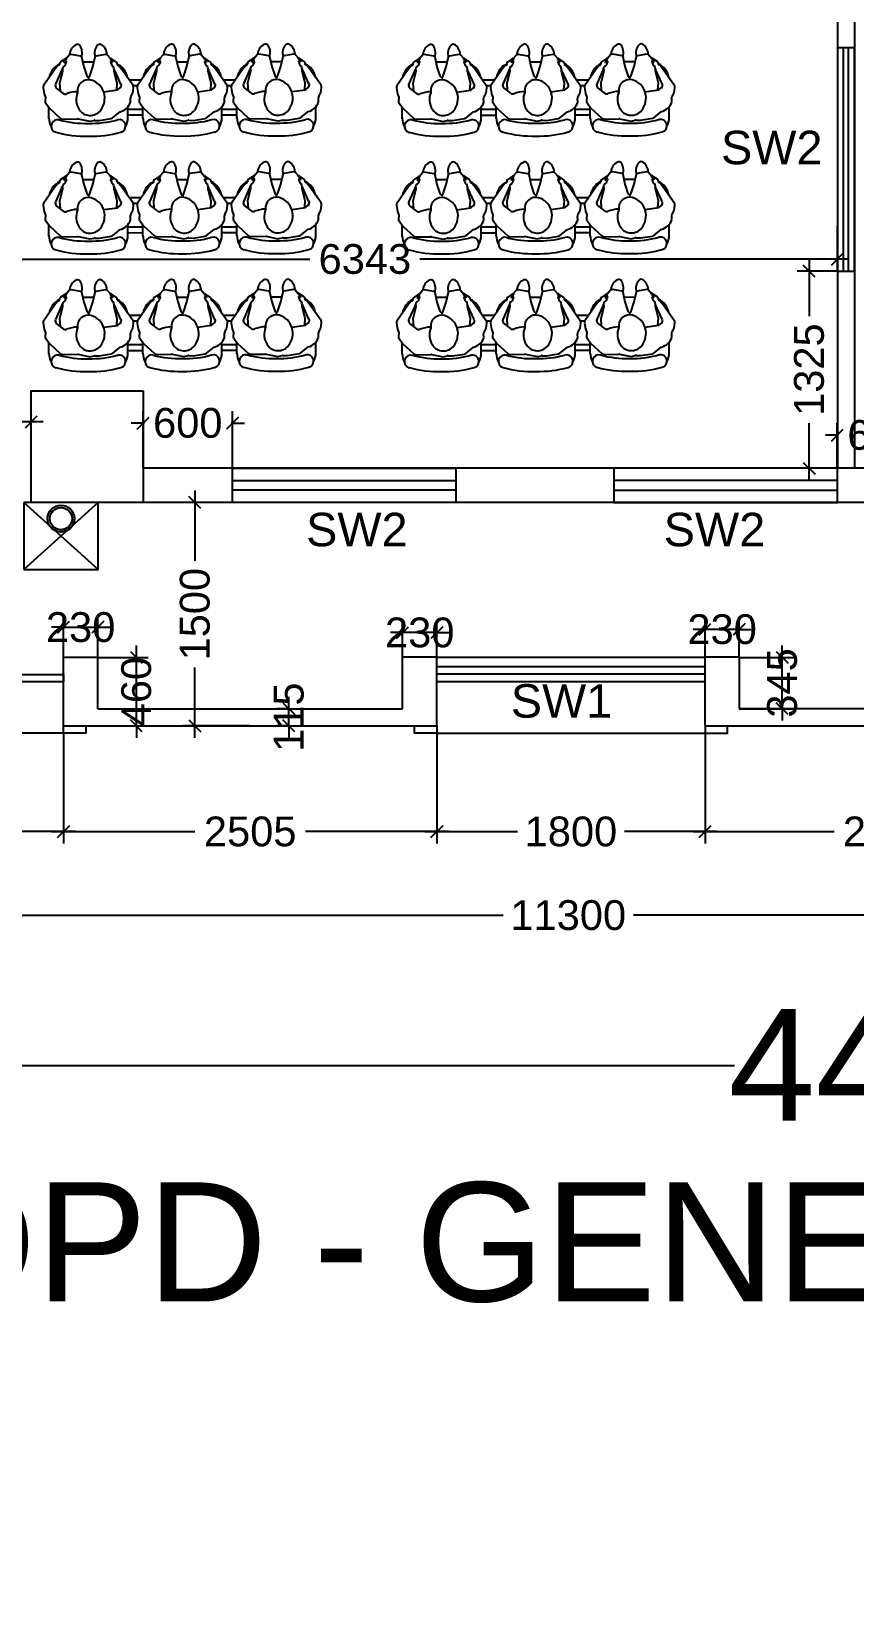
# Model space of a CAD drawing. Extents: x 6345096 to 6738923, y -6490958 to -6305885.
# Drawn here: x 6547917 to 6553444, y -6462218 to -6451708 of the extents above; entities that cross this region are included whole.
import ezdxf
from ezdxf.enums import TextEntityAlignment as Align

# ---------------------------------------------------------------- set-up
doc = ezdxf.new("R2010")
doc.units = 0
doc.header["$LTSCALE"] = 600
doc.header["$MEASUREMENT"] = 0
doc.header["$PDMODE"] = 35
doc.linetypes.add('HIDDEN', pattern=[0.375, 0.25, -0.125])
doc.layers.get('0').update_dxf_attribs({"linetype": 'CONTINUOUS'})
doc.layers.get('Defpoints').update_dxf_attribs({"linetype": 'CONTINUOUS'})
for name, color, linetype in [('chajja', 7, 'CONTINUOUS'), ('DIM', 8, 'CONTINUOUS'), ('DIM-TEXT', 8, 'CONTINUOUS'), ('Duct', 8, 'CONTINUOUS'), ('Ele Proje.', 7, 'CONTINUOUS'), ('furniture', 33, 'CONTINUOUS'), ('HS', 251, 'CONTINUOUS'), ('joinery', 7, 'CONTINUOUS'), ('JW', 8, 'CONTINUOUS'), ('L1', 2, 'CONTINUOUS'), ('LA-column', 3, 'CONTINUOUS'), ('PIPE', 140, 'CONTINUOUS'), ('REVISIONS', 6, 'CONTINUOUS'), ('Walls', 7, 'CONTINUOUS'), ('WIN', 151, 'CONTINUOUS'), ('Working Dim', 5, 'CONTINUOUS')]:
    doc.layers.add(name, color=color, linetype=linetype)
doc.styles.add('ari', font='arial.ttf')
doc.styles.add('RT', font='romant.shx')
doc.styles.get("Standard").update_dxf_attribs({"font": 'romans.shx'})
doc.dimstyles.new('int. dim', dxfattribs={"dimtxt": 200, "dimasz": 80, "dimexe": 80, "dimexo": 0, "dimgap": 70, "dimtad": 0, "dimdec": 0, "dimzin": 12, "dimdsep": 46, "dimtxsty": 'ari', "dimblk": 'OBLIQUE', "dimcen": 2, "dimdle": 80, "dimclrd": 256, "dimclre": 256, "dimclrt": 6, "dimadec": 0, "dimazin": 0, "dimtfac": 1, "dimtdec": 0, "dimtix": 1, "dimtmove": 2, "dimatfit": 3, "dimfxl": 1, "dimtolj": 1, "dimtzin": 0, "dimlwd": -1, "dimlwe": -1, "dimarcsym": 0})
doc.dimstyles.new('STANDARD$0', dxfattribs={"dimscale": 0, "dimtxt": 150, "dimasz": 125, "dimexe": 0.75, "dimexo": 1, "dimgap": 25, "dimtad": 1, "dimdec": 0, "dimdsep": 46, "dimtxsty": 'Standard', "dimblk1": 'DOT', "dimblk2": 'DOT', "dimsah": 1, "dimcen": 2.5, "dimclrd": 1, "dimclre": 1, "dimclrt": 3, "dimadec": 0, "dimazin": 0, "dimtfac": 1, "dimtdec": 0, "dimtmove": 0, "dimatfit": 3, "dimldrblk": 'DOT', "dimfxl": 1, "dimtolj": 1, "dimtzin": 0, "dimarcsym": 0})
doc.dimstyles.new('TEXT', dxfattribs={"dimscale": 0, "dimtxt": 600, "dimasz": 300, "dimexe": 300, "dimexo": 30, "dimgap": 50, "dimtad": 0, "dimdec": 0, "dimzin": 0, "dimdsep": 46, "dimtxsty": 'RT', "dimblk": 'OBLIQUE', "dimcen": 0.09, "dimdle": 300, "dimclrd": 256, "dimclre": 256, "dimclrt": 170, "dimadec": 0, "dimazin": 0, "dimtfac": 1, "dimtdec": 0, "dimtofl": 0, "dimtmove": 2, "dimatfit": 3, "dimfxl": 1, "dimfrac": 2, "dimtolj": 1, "dimtzin": 0, "dimlwd": -1, "dimlwe": -1, "dimarcsym": 0})

# ---------------------------------------------------------------- blocks, each defined once
blk = doc.blocks.new('_Oblique')
at = {"color": 0, "linetype": 'ByBlock', "lineweight": -2}
blk.add_line((-0.5, -0.5), (0.5, 0.5), dxfattribs=at)
blk = doc.blocks.new('*D259')
at = {"layer": 'Defpoints', "color": 0, "linetype": 'Continuous', "transparency": 16777216}
for p in [(6531899, -6454874, -2), (6576789, -6454874, -2), (6576789, -6459847)]:
    blk.add_point(p, dxfattribs=at)
at = {"layer": 'DIM-TEXT', "transparency": 16777216}
for p, q in [((6531899, -6454874), (6531899, -6460147)), ((6576789, -6454874), (6576789, -6460147)), ((6531599, -6459847), (6547086, -6459847)), ((6577089, -6459847), (6561603, -6459847))]:
    blk.add_line(p, q, dxfattribs=at)
at = {"layer": 'DIM-TEXT', "linetype": 'Continuous', "transparency": 16777216, "xscale": 300, "yscale": 300, "zscale": 300, "rotation": 180}
blk.add_blockref('_Oblique', (6531899, -6459847), dxfattribs=at)
at = {"layer": 'DIM-TEXT', "linetype": 'Continuous', "transparency": 16777216, "xscale": 300, "yscale": 300, "zscale": 300}
blk.add_blockref('_Oblique', (6576789, -6459847), dxfattribs=at)
at = {"layer": 'DIM-TEXT', "color": 170, "linetype": 'Continuous', "transparency": 16777216, "insert": (6554344, -6459847), "char_height": 750, "attachment_point": 5, "style": 'ari'}
blk.add_mtext('\\A1;{\\H1.0667x;OPD - GENERAL MEDICINE}', dxfattribs=at)
blk = doc.blocks.new('A$C6F2C55AD')
at = {"layer": 'furniture', "color": 8}
for p, q in [((-379, 896), (-303, 896)), ((-309, 892), (-377, 818)), ((-274, 917), (-309, 892)), ((-236, 919), (-260, 921)), ((-212, 928), (-236, 919)), ((-172, 935), (-212, 928)), ((-209, 798), (-173, 844)), ((-50, 857), (-157, 931)), ((-148, 850), (-56, 808)), ((-25, 837), (-50, 857)), ((-383, 803), (-381, 703)), ((-56, 808), (-40, 802)), ((-19, 827), (-25, 837)), ((-7, 824), (-15, 825)), ((-8, 781), (4, 776)), ((-1, 787), (-5, 793)), ((5, 781), (-1, 787)), ((24, 785), (0, 820)), ((0, 792), (11, 789)), ((11, 789), (19, 779)), ((-381, 699), (-397, 621)), ((0, 593), (0, 669)), ((-397, 621), (-391, 593)), ((-391, 588), (-392, 559)), ((-392, 559), (-379, 478)), ((-200, 528), (-187, 436)), ((-375, 468), (-334, 417)), ((-187, 436), (-173, 418)), ((-148, 412), (-56, 454)), ((-56, 454), (-40, 459)), ((-50, 405), (-25, 425)), ((-40, 459), (-29, 462)), ((-25, 425), (-19, 435)), ((-15, 437), (-7, 438)), ((2, 482), (-10, 477)), ((-3, 469), (3, 477)), ((11, 473), (-3, 469)), ((0, 442), (24, 477)), ((4, 481), (2, 482)), ((3, 477), (4, 481)), ((19, 483), (11, 473)), ((-374, 366), (-301, 366)), ((-355, 366), (-355, 265)), ((-316, 366), (-316, 265)), ((-269, 348), (-244, 349)), ((-232, 346), (-216, 336)), ((-208, 333), (-172, 327)), ((-157, 331), (-50, 405)), ((-157, 331), (-157, 300)), ((-119, 356), (-119, 275)), ((-379, 265), (-303, 265)), ((-309, 261), (-377, 187)), ((-374, 265), (-303, 265)), ((-274, 286), (-309, 261)), ((-236, 288), (-260, 290)), ((-212, 297), (-236, 288)), ((-172, 304), (-212, 297)), ((-209, 167), (-173, 213)), ((-50, 226), (-157, 300)), ((-148, 219), (-56, 177)), ((-25, 206), (-50, 226)), ((-383, 172), (-381, 72)), ((-56, 177), (-40, 171)), ((-19, 196), (-25, 206)), ((-7, 193), (-15, 194)), ((-8, 151), (4, 145)), ((-1, 156), (-5, 162)), ((5, 150), (-1, 156)), ((24, 154), (0, 189)), ((0, 162), (11, 158)), ((11, 158), (19, 148)), ((-381, 68), (-397, -10)), ((0, -38), (0, 38)), ((-397, -10), (-391, -38)), ((-391, -43), (-392, -72)), ((-392, -72), (-379, -153)), ((-200, -103), (-187, -195)), ((-375, -163), (-334, -214)), ((-187, -195), (-173, -213)), ((-148, -219), (-56, -177)), ((-56, -177), (-40, -171)), ((-50, -226), (-25, -206)), ((-40, -171), (-29, -169)), ((-25, -206), (-19, -196)), ((-15, -194), (-7, -193)), ((2, -149), (-10, -154)), ((-3, -162), (3, -154)), ((11, -158), (-3, -162)), ((0, -189), (24, -154)), ((4, -150), (2, -149)), ((3, -154), (4, -150)), ((19, -148), (11, -158)), ((-379, -265), (-301, -265)), ((-355, -265), (-355, -366)), ((-316, -265), (-316, -366)), ((-269, -283), (-244, -282)), ((-232, -285), (-216, -295)), ((-208, -298), (-172, -304)), ((-157, -300), (-50, -226)), ((-157, -300), (-157, -331)), ((-119, -275), (-119, -356)), ((-379, -366), (-303, -366)), ((-309, -370), (-377, -444)), ((-374, -366), (-303, -366)), ((-274, -345), (-309, -370)), ((-236, -343), (-260, -341)), ((-212, -334), (-236, -343)), ((-172, -327), (-212, -334)), ((-209, -464), (-173, -418)), ((-50, -405), (-157, -331)), ((-148, -412), (-56, -454)), ((-25, -425), (-50, -405)), ((-383, -459), (-381, -559)), ((-56, -454), (-40, -459)), ((-19, -435), (-25, -425)), ((-7, -438), (-15, -437)), ((-8, -480), (4, -486)), ((-1, -475), (-5, -469)), ((5, -481), (-1, -475)), ((24, -477), (0, -442)), ((0, -469), (11, -473)), ((11, -473), (19, -483)), ((-381, -563), (-397, -641)), ((0, -669), (0, -593)), ((-397, -641), (-391, -668)), ((-391, -674), (-392, -703)), ((-392, -703), (-379, -784)), ((-200, -734), (-187, -826)), ((-375, -793), (-334, -844)), ((-187, -826), (-173, -844)), ((-148, -850), (-56, -808)), ((-56, -808), (-40, -802)), ((-50, -857), (-25, -837)), ((-40, -802), (-29, -800)), ((-25, -837), (-19, -827)), ((-15, -825), (-7, -824)), ((2, -780), (-10, -785)), ((-3, -793), (3, -785)), ((11, -789), (-3, -793)), ((0, -820), (24, -785)), ((4, -781), (2, -780)), ((3, -785), (4, -781)), ((19, -779), (11, -789)), ((-379, -896), (-301, -896)), ((-269, -914), (-244, -913)), ((-232, -916), (-216, -926)), ((-208, -929), (-172, -935)), ((-157, -931), (-50, -857))]:
    blk.add_line(p, q, dxfattribs=at)
for points in [[(-193, 818), (-141, 822), (-59, 802), (-42, 803)], [(-42, 459), (-59, 460), (-141, 440), (-187, 443)], [(-193, 188), (-141, 191), (-59, 171), (-42, 172)], [(-42, -172), (-59, -171), (-141, -191), (-187, -188)], [(-193, -443), (-141, -440), (-59, -460), (-42, -459)], [(-42, -803), (-59, -802), (-141, -822), (-187, -819)]]:
    blk.add_lwpolyline(points, dxfattribs=at)
for points in [[(24, 781), (52, 756, -0.259848), (54, 749), (43, 683, -0.302547), (37, 677), (-30, 662), (-92, 642), (-107, 628), (-92, 620), (-30, 600), (37, 585, -0.302547), (43, 578), (54, 513, -0.259848), (52, 506), (24, 481)], [(24, 150), (52, 125, -0.259848), (54, 118), (43, 52, -0.302547), (37, 46), (-30, 31), (-92, 11), (-107, -3), (-92, -11), (-30, -31), (37, -46, -0.302547), (43, -52), (54, -118, -0.259848), (52, -125), (24, -150)], [(24, -481), (52, -506, -0.259848), (54, -513), (43, -578, -0.302547), (37, -585), (-30, -600), (-92, -620), (-107, -633), (-92, -642), (-30, -662), (37, -677, -0.302547), (43, -683), (54, -749, -0.259848), (52, -756), (24, -781)]]:
    blk.add_lwpolyline(points, format="xyb", dxfattribs=at)
for points in [[(115, 689, 0.28165), (118, 712, 0.281432), (52, 756, -0.259848), (54, 749), (43, 683, -0.302547), (37, 677, 0.254294)], [(115, 58, 0.28165), (118, 81, 0.281432), (52, 125, -0.259848), (54, 118), (43, 52, -0.302547), (37, 46, 0.254294)], [(115, -573, 0.28165), (118, -550, 0.281432), (52, -506, -0.259848), (54, -513), (43, -578, -0.302547), (37, -585, 0.254294)]]:
    blk.add_lwpolyline(points, format="xyb", close=True, dxfattribs=at)
for centre, radius, start, end in [((236, 652), 733, 164.361, 181.6247), ((-429, 838), 43.2, 344.361, 164.361), ((-374, 771), 125, 90, 118.9699), ((-262, 900), 20.7, 84.2936, 126.1379), ((-157, 832), 20.7, 65.5125, 142.3991), ((-168, 914), 20.7, 55.2478, 99.1519), ((-125, 771), 125, 25.4407, 79.8153), ((236, 652), 647, 164.361, 181.8419), ((-362, 803), 20.7, 137.3161, 180.8191), ((-193, 785), 20.7, 142.3991, 201.4261), ((-409, 700), 211, 1.1807, 21.4261), ((-37, 793), 10.2, 45.435, 108.1784), ((-5, 806), 24.7, 193.9888, 263.5389), ((-15, 829), 4.56, 211.6328, 266.4385), ((-8, 814), 9.9, 34.2468, 86.4385), ((-3, 788), 5.09, 52.4637, 108.4149), ((0, 781), 6.05, 308.4181, 329.2946), ((3, 779), 2.67, 329.2946, 45.0334), ((21, 780), 2.15, 218.553, 288.5809), ((20, 783), 4.98, 288.5809, 18.6143), ((236, 610), 733, 178.3753, 195.639), ((236, 610), 647, 178.1581, 195.639), ((-402, 703), 20.7, 348.8982, 0.8191), ((-269, 619), 89.1, 123.3122, 231.3111), ((-250, 591), 122, 67.1497, 123.3122), ((-192, 631), 73.9, 343.9718, 98.0509), ((-411, 589), 20.7, 357.1355, 11.8973), ((-242, 652), 131, 231.3111, 285.5429), ((-240, 645), 124, 285.5429, 343.9718), ((62, 513), 75.9, 47.3296, 108.8978), ((49, 588), 82.7, 271.2733, 329.4641), ((98, 552), 22.8, 344.3632, 47.2828), ((-429, 424), 43.2, 195.639, 15.639), ((-358, 481), 20.7, 189.3001, 218.6806), ((-125, 491), 125, 280.1847, 334.5593), ((-7, 453), 24.1, 96.9092, 158.3871), ((-15, 432), 4.56, 93.5615, 148.3672), ((-8, 447), 9.9, 273.5615, 325.7532), ((21, 481), 2.15, 71.4191, 141.447), ((20, 479), 4.98, 341.3857, 71.4191), ((-374, 491), 125, 241.0301, 270), ((-238, 442), 99.4, 194.4561, 251.4627), ((-243, 329), 20.7, 58.0246, 92.8591), ((-205, 354), 20.7, 238.0246, 260.8481), ((-157, 430), 20.7, 217.6009, 294.4875), ((-168, 348), 20.7, 260.8481, 304.7522), ((236, 21), 733, 164.361, 181.6247), ((-429, 207), 43.2, 344.361, 164.361), ((-374, 140), 125, 90, 118.9699), ((-262, 270), 20.7, 84.2936, 126.1379), ((-157, 201), 20.7, 65.5125, 142.3991), ((-168, 283), 20.7, 55.2478, 99.1519), ((-125, 140), 125, 25.4407, 79.8153), ((236, 21), 647, 164.361, 181.8419), ((-362, 173), 20.7, 137.3161, 180.8191), ((-193, 154), 20.7, 142.3991, 201.4261), ((-409, 69), 211, 1.1807, 21.4261), ((-37, 162), 10.2, 45.435, 108.1784), ((-5, 175), 24.7, 193.9888, 263.5389), ((-15, 198), 4.56, 211.6328, 266.4385), ((-8, 184), 9.9, 34.2468, 86.4385), ((-3, 157), 5.09, 52.4637, 108.4149), ((0, 150), 6.05, 308.4181, 329.2946), ((3, 148), 2.67, 329.2946, 45.0334), ((21, 149), 2.15, 218.553, 288.5809), ((20, 152), 4.98, 288.5809, 18.6143), ((236, -21), 733, 178.3753, 195.639), ((236, -21), 647, 178.1581, 195.639), ((-402, 72), 20.7, 348.8982, 0.8191), ((-269, -12), 89.1, 123.3122, 231.3111), ((-250, -40), 122, 67.1497, 123.3122), ((-192, 0), 73.9, 343.9718, 98.0509), ((-411, -42), 20.7, 357.1355, 11.8973), ((-242, 21), 131, 231.3111, 285.5429), ((-240, 14), 124, 285.5429, 343.9718), ((62, -118), 75.9, 47.3296, 108.8978), ((49, -43), 82.7, 271.2733, 329.4641), ((98, -79), 22.8, 344.3632, 47.2828), ((-429, -207), 43.2, 195.639, 15.639), ((-358, -150), 20.7, 189.3001, 218.6806), ((-125, -140), 125, 280.1847, 334.5593), ((-7, -178), 24.1, 96.9092, 158.3871), ((-15, -198), 4.56, 93.5615, 148.3672), ((-8, -184), 9.9, 273.5615, 325.7532), ((21, -149), 2.15, 71.4191, 141.447), ((20, -152), 4.98, 341.3857, 71.4191), ((-374, -140), 125, 241.0301, 270), ((-238, -189), 99.4, 194.4561, 251.4627), ((-243, -302), 20.7, 58.0246, 92.8591), ((-205, -277), 20.7, 238.0246, 260.8481), ((-157, -201), 20.7, 217.6009, 294.4875), ((-168, -283), 20.7, 260.8481, 304.7522), ((236, -610), 733, 164.361, 181.6247), ((-429, -424), 43.2, 344.361, 164.361), ((-374, -491), 125, 90, 118.9699), ((-262, -361), 20.7, 84.2936, 126.1379), ((-157, -430), 20.7, 65.5125, 142.3991), ((-168, -348), 20.7, 55.2478, 99.1519), ((-125, -491), 125, 25.4407, 79.8153), ((236, -610), 647, 164.361, 181.8419), ((-362, -458), 20.7, 137.3161, 180.8191), ((-193, -477), 20.7, 142.3991, 201.4261), ((-409, -562), 211, 1.1807, 21.4261), ((-37, -469), 10.2, 45.435, 108.1784), ((-5, -456), 24.7, 193.9888, 263.5389), ((-15, -432), 4.56, 211.6328, 266.4385), ((-8, -447), 9.9, 34.2468, 86.4385), ((-3, -473), 5.09, 52.4637, 108.4149), ((0, -481), 6.05, 308.4181, 329.2946), ((3, -483), 2.67, 329.2946, 45.0334), ((21, -481), 2.15, 218.553, 288.5809), ((20, -479), 4.98, 288.5809, 18.6143), ((-402, -559), 20.7, 348.8982, 0.8191), ((-269, -643), 89.1, 123.3122, 231.3111), ((-250, -671), 122, 67.1497, 123.3122), ((-192, -631), 73.9, 343.9718, 98.0509), ((236, -652), 733, 178.3753, 195.639), ((236, -652), 647, 178.1581, 195.639), ((-411, -673), 20.7, 357.1355, 11.8973), ((-242, -610), 131, 231.3111, 285.5429), ((-240, -617), 124, 285.5429, 343.9718), ((62, -749), 75.9, 47.3296, 108.8978), ((49, -674), 82.7, 271.2733, 329.4641), ((98, -710), 22.8, 344.3632, 47.2828), ((-429, -838), 43.2, 195.639, 15.639), ((-358, -781), 20.7, 189.3001, 218.6806), ((-125, -771), 125, 280.1847, 334.5593), ((-7, -809), 24.1, 96.9092, 158.3871), ((-15, -829), 4.56, 93.5615, 148.3672), ((-8, -814), 9.9, 273.5615, 325.7532), ((21, -780), 2.15, 71.4191, 141.447), ((20, -783), 4.98, 341.3857, 71.4191), ((-374, -771), 125, 241.0301, 270), ((-238, -820), 99.4, 194.4561, 251.4627), ((-243, -933), 20.7, 58.0246, 92.8591), ((-205, -908), 20.7, 238.0246, 260.8481), ((-157, -832), 20.7, 217.6009, 294.4875), ((-168, -914), 20.7, 260.8481, 304.7522)]:
    blk.add_arc(centre, radius, start, end, dxfattribs=at)
blk = doc.blocks.new('*D1422')
at = {"layer": 'Defpoints', "color": 0, "transparency": 16777216}
for p in [(6549215, -6454874, 2), (6549015, -6456374), (6549384, -6456374, 7)]:
    blk.add_point(p, dxfattribs=at)
at = {"layer": 'Working Dim', "transparency": 16777216}
for p, q in [((6549015, -6454794), (6549015, -6455265)), ((6549215, -6454874), (6548935, -6454874)), ((6549015, -6456454), (6549015, -6455983)), ((6549384, -6456374), (6548935, -6456374))]:
    blk.add_line(p, q, dxfattribs=at)
at = {"layer": 'Working Dim', "transparency": 16777216, "xscale": 80, "yscale": 80, "zscale": 80}
for p, rotation in [((6549015, -6454874), 90), ((6549015, -6456374), 270)]:
    blk.add_blockref('_Oblique', p, dxfattribs=dict(at, rotation=rotation))
at = {"layer": 'Working Dim', "color": 6, "transparency": 16777216, "insert": (6549015, -6455624), "char_height": 200, "attachment_point": 5, "rotation": 90, "style": 'ari'}
blk.add_mtext('\\A1;1500', dxfattribs=at)
blk = doc.blocks.new('*D1438')
at = {"layer": 'Defpoints', "color": 0, "transparency": 16777216}
for p in [(6546333, -6456374, 21), (6548133, -6456424, 16), (6548133, -6457085)]:
    blk.add_point(p, dxfattribs=at)
at = {"layer": 'Working Dim', "transparency": 16777216}
for p, q in [((6546333, -6456374), (6546333, -6457165)), ((6548133, -6456424), (6548133, -6457165)), ((6546253, -6457085), (6546874, -6457085)), ((6548213, -6457085), (6547592, -6457085))]:
    blk.add_line(p, q, dxfattribs=at)
at = {"layer": 'Working Dim', "transparency": 16777216, "xscale": 80, "yscale": 80, "zscale": 80, "rotation": 180}
blk.add_blockref('_Oblique', (6546333, -6457085), dxfattribs=at)
at = {"layer": 'Working Dim', "transparency": 16777216, "xscale": 80, "yscale": 80, "zscale": 80}
blk.add_blockref('_Oblique', (6548133, -6457085), dxfattribs=at)
at = {"layer": 'Working Dim', "color": 6, "transparency": 16777216, "insert": (6547233, -6457085), "char_height": 200, "attachment_point": 5, "style": 'ari'}
blk.add_mtext('\\A1;1800', dxfattribs=at)
blk = doc.blocks.new('*D1439')
at = {"layer": 'Defpoints', "color": 0, "transparency": 16777216}
for p in [(6548133, -6456424, 16), (6550639, -6456424, 23), (6550639, -6457085)]:
    blk.add_point(p, dxfattribs=at)
at = {"layer": 'Working Dim', "transparency": 16777216}
for p, q in [((6548133, -6456424), (6548133, -6457165)), ((6550639, -6456424), (6550639, -6457165)), ((6548053, -6457085), (6549015, -6457085)), ((6550719, -6457085), (6549757, -6457085))]:
    blk.add_line(p, q, dxfattribs=at)
at = {"layer": 'Working Dim', "transparency": 16777216, "xscale": 80, "yscale": 80, "zscale": 80, "rotation": 180}
blk.add_blockref('_Oblique', (6548133, -6457085), dxfattribs=at)
at = {"layer": 'Working Dim', "transparency": 16777216, "xscale": 80, "yscale": 80, "zscale": 80}
blk.add_blockref('_Oblique', (6550639, -6457085), dxfattribs=at)
at = {"layer": 'Working Dim', "color": 6, "transparency": 16777216, "insert": (6549386, -6457085), "char_height": 200, "attachment_point": 5, "style": 'ari'}
blk.add_mtext('\\A1;2505', dxfattribs=at)
blk = doc.blocks.new('*D1440')
at = {"layer": 'Defpoints', "color": 0, "transparency": 16777216}
for p in [(6550639, -6456424, 23), (6552439, -6456424, 23), (6552439, -6457085)]:
    blk.add_point(p, dxfattribs=at)
at = {"layer": 'Working Dim', "transparency": 16777216}
for p, q in [((6550639, -6456424), (6550639, -6457165)), ((6552439, -6456424), (6552439, -6457165)), ((6550559, -6457085), (6551181, -6457085)), ((6552519, -6457085), (6551898, -6457085))]:
    blk.add_line(p, q, dxfattribs=at)
at = {"layer": 'Working Dim', "transparency": 16777216, "xscale": 80, "yscale": 80, "zscale": 80, "rotation": 180}
blk.add_blockref('_Oblique', (6550639, -6457085), dxfattribs=at)
at = {"layer": 'Working Dim', "transparency": 16777216, "xscale": 80, "yscale": 80, "zscale": 80}
blk.add_blockref('_Oblique', (6552439, -6457085), dxfattribs=at)
at = {"layer": 'Working Dim', "color": 6, "transparency": 16777216, "insert": (6551539, -6457085), "char_height": 200, "attachment_point": 5, "style": 'ari'}
blk.add_mtext('\\A1;1800', dxfattribs=at)
blk = doc.blocks.new('*D1441')
at = {"layer": 'Defpoints', "color": 0, "transparency": 16777216}
for p in [(6552439, -6456424, 23), (6554910, -6456424, 16), (6554910, -6457085)]:
    blk.add_point(p, dxfattribs=at)
at = {"layer": 'Working Dim', "transparency": 16777216}
for p, q in [((6552439, -6456424), (6552439, -6457165)), ((6554910, -6456424), (6554910, -6457165)), ((6552359, -6457085), (6553305, -6457085)), ((6554990, -6457085), (6554045, -6457085))]:
    blk.add_line(p, q, dxfattribs=at)
at = {"layer": 'Working Dim', "transparency": 16777216, "xscale": 80, "yscale": 80, "zscale": 80, "rotation": 180}
blk.add_blockref('_Oblique', (6552439, -6457085), dxfattribs=at)
at = {"layer": 'Working Dim', "transparency": 16777216, "xscale": 80, "yscale": 80, "zscale": 80}
blk.add_blockref('_Oblique', (6554910, -6457085), dxfattribs=at)
at = {"layer": 'Working Dim', "color": 6, "transparency": 16777216, "insert": (6553675, -6457085), "char_height": 200, "attachment_point": 5, "style": 'ari'}
blk.add_mtext('\\A1;2470', dxfattribs=at)
blk = doc.blocks.new('*D1444')
at = {"layer": 'Defpoints', "color": 0, "transparency": 16777216}
for p in [(6548363, -6455914, 21), (6548622, -6455914), (6548501, -6456374, 21)]:
    blk.add_point(p, dxfattribs=at)
at = {"layer": 'Working Dim', "transparency": 16777216}
for p, q in [((6548622, -6455914), (6548622, -6455834)), ((6548363, -6455914), (6548702, -6455914)), ((6548622, -6456374), (6548622, -6455914)), ((6548501, -6456374), (6548702, -6456374)), ((6548622, -6456374), (6548622, -6456454))]:
    blk.add_line(p, q, dxfattribs=at)
at = {"layer": 'Working Dim', "transparency": 16777216, "xscale": 80, "yscale": 80, "zscale": 80}
for p, rotation in [((6548622, -6455914), 270), ((6548622, -6456374), 90)]:
    blk.add_blockref('_Oblique', p, dxfattribs=dict(at, rotation=rotation))
at = {"layer": 'Working Dim', "color": 6, "transparency": 16777216, "insert": (6548622, -6456144), "char_height": 200, "attachment_point": 5, "rotation": 90, "style": 'ari'}
blk.add_mtext('\\A1;460', dxfattribs=at)
blk = doc.blocks.new('*D1449')
at = {"layer": 'Defpoints', "color": 0, "transparency": 16777216}
for p in [(6545873, -6456374), (6557170, -6456374), (6557170, -6457647)]:
    blk.add_point(p, dxfattribs=at)
at = {"layer": 'Working Dim', "transparency": 16777216}
for p, q in [((6545873, -6456374), (6545873, -6457727)), ((6557170, -6456374), (6557170, -6457727)), ((6545793, -6457647), (6551085, -6457647)), ((6557250, -6457647), (6551958, -6457647))]:
    blk.add_line(p, q, dxfattribs=at)
at = {"layer": 'Working Dim', "transparency": 16777216, "xscale": 80, "yscale": 80, "zscale": 80, "rotation": 180}
blk.add_blockref('_Oblique', (6545873, -6457647), dxfattribs=at)
at = {"layer": 'Working Dim', "transparency": 16777216, "xscale": 80, "yscale": 80, "zscale": 80}
blk.add_blockref('_Oblique', (6557170, -6457647), dxfattribs=at)
at = {"layer": 'Working Dim', "color": 6, "transparency": 16777216, "insert": (6551521, -6457647), "char_height": 200, "attachment_point": 5, "style": 'ari'}
blk.add_mtext('\\A1;11300', dxfattribs=at)
blk = doc.blocks.new('*D1451')
at = {"layer": 'Defpoints', "color": 0, "transparency": 16777216}
for p in [(6548363, -6455712), (6548133, -6455914, 21), (6548363, -6455914)]:
    blk.add_point(p, dxfattribs=at)
at = {"layer": 'Working Dim', "transparency": 16777216}
for p, q in [((6548133, -6455914), (6548133, -6455632)), ((6548363, -6455914), (6548363, -6455632)), ((6548133, -6455712), (6548053, -6455712)), ((6548133, -6455712), (6548363, -6455712)), ((6548363, -6455712), (6548443, -6455712))]:
    blk.add_line(p, q, dxfattribs=at)
at = {"layer": 'Working Dim', "transparency": 16777216, "xscale": 80, "yscale": 80, "zscale": 80}
blk.add_blockref('_Oblique', (6548133, -6455712), dxfattribs=at)
at = {"layer": 'Working Dim', "transparency": 16777216, "xscale": 80, "yscale": 80, "zscale": 80, "rotation": 180}
blk.add_blockref('_Oblique', (6548363, -6455712), dxfattribs=at)
at = {"layer": 'Working Dim', "color": 6, "transparency": 16777216, "insert": (6548248, -6455712), "char_height": 200, "attachment_point": 5, "style": 'ari'}
blk.add_mtext('\\A1;230', dxfattribs=at)
blk = doc.blocks.new('*D1452')
at = {"layer": 'Defpoints', "color": 0, "transparency": 16777216}
for p in [(6550409, -6455748), (6550409, -6455914, 21), (6550639, -6455914, 21)]:
    blk.add_point(p, dxfattribs=at)
at = {"layer": 'Working Dim', "transparency": 16777216}
for p, q in [((6550409, -6455914), (6550409, -6455668)), ((6550639, -6455914), (6550639, -6455668)), ((6550409, -6455748), (6550329, -6455748)), ((6550639, -6455748), (6550409, -6455748)), ((6550639, -6455748), (6550719, -6455748))]:
    blk.add_line(p, q, dxfattribs=at)
at = {"layer": 'Working Dim', "transparency": 16777216, "xscale": 80, "yscale": 80, "zscale": 80}
blk.add_blockref('_Oblique', (6550409, -6455748), dxfattribs=at)
at = {"layer": 'Working Dim', "transparency": 16777216, "xscale": 80, "yscale": 80, "zscale": 80, "rotation": 180}
blk.add_blockref('_Oblique', (6550639, -6455748), dxfattribs=at)
at = {"layer": 'Working Dim', "color": 6, "transparency": 16777216, "insert": (6550524, -6455748), "char_height": 200, "attachment_point": 5, "style": 'ari'}
blk.add_mtext('\\A1;230', dxfattribs=at)
blk = doc.blocks.new('*D1453')
at = {"layer": 'Defpoints', "color": 0, "transparency": 16777216}
for p in [(6552439, -6455726), (6552439, -6455914, 21), (6552669, -6455914, 21)]:
    blk.add_point(p, dxfattribs=at)
at = {"layer": 'Working Dim', "transparency": 16777216}
for p, q in [((6552439, -6455914), (6552439, -6455646)), ((6552669, -6455914), (6552669, -6455646)), ((6552439, -6455726), (6552359, -6455726)), ((6552669, -6455726), (6552439, -6455726)), ((6552669, -6455726), (6552749, -6455726))]:
    blk.add_line(p, q, dxfattribs=at)
at = {"layer": 'Working Dim', "transparency": 16777216, "xscale": 80, "yscale": 80, "zscale": 80}
blk.add_blockref('_Oblique', (6552439, -6455726), dxfattribs=at)
at = {"layer": 'Working Dim', "transparency": 16777216, "xscale": 80, "yscale": 80, "zscale": 80, "rotation": 180}
blk.add_blockref('_Oblique', (6552669, -6455726), dxfattribs=at)
at = {"layer": 'Working Dim', "color": 6, "transparency": 16777216, "insert": (6552554, -6455726), "char_height": 200, "attachment_point": 5, "style": 'ari'}
blk.add_mtext('\\A1;230', dxfattribs=at)
blk = doc.blocks.new('*D1454')
at = {"layer": 'Defpoints', "color": 0, "transparency": 16777216}
for p in [(6549646, -6456259, 21), (6549646, -6456259), (6549646, -6456374, 21)]:
    blk.add_point(p, dxfattribs=at)
at = {"layer": 'Working Dim', "transparency": 16777216}
for p, q in [((6549646, -6456259), (6549646, -6456179)), ((6549646, -6456259), (6549566, -6456259)), ((6549646, -6456374), (6549646, -6456259)), ((6549646, -6456374), (6549566, -6456374)), ((6549646, -6456374), (6549646, -6456454))]:
    blk.add_line(p, q, dxfattribs=at)
at = {"layer": 'Working Dim', "transparency": 16777216, "xscale": 80, "yscale": 80, "zscale": 80}
for p, rotation in [((6549646, -6456259), 270), ((6549646, -6456374), 90)]:
    blk.add_blockref('_Oblique', p, dxfattribs=dict(at, rotation=rotation))
at = {"layer": 'Working Dim', "color": 6, "transparency": 16777216, "insert": (6549646, -6456316), "char_height": 200, "attachment_point": 5, "rotation": 90, "style": 'ari'}
blk.add_mtext('\\A1;115', dxfattribs=at)
blk = doc.blocks.new('*D1457')
at = {"layer": 'Defpoints', "color": 0, "transparency": 16777216}
for p in [(6549267, -6454340), (6548667, -6454644, 16), (6549267, -6454644, 16)]:
    blk.add_point(p, dxfattribs=at)
at = {"layer": 'Working Dim', "transparency": 16777216}
for p, q in [((6548667, -6454644), (6548667, -6454260)), ((6549267, -6454644), (6549267, -6454260)), ((6548667, -6454340), (6548587, -6454340)), ((6548667, -6454340), (6548676, -6454340)), ((6549267, -6454340), (6549258, -6454340)), ((6549267, -6454340), (6549347, -6454340))]:
    blk.add_line(p, q, dxfattribs=at)
at = {"layer": 'Working Dim', "transparency": 16777216, "xscale": 80, "yscale": 80, "zscale": 80}
blk.add_blockref('_Oblique', (6548667, -6454340), dxfattribs=at)
at = {"layer": 'Working Dim', "transparency": 16777216, "xscale": 80, "yscale": 80, "zscale": 80, "rotation": 180}
blk.add_blockref('_Oblique', (6549267, -6454340), dxfattribs=at)
at = {"layer": 'Working Dim', "color": 6, "transparency": 16777216, "insert": (6548967, -6454340), "char_height": 200, "attachment_point": 5, "style": 'ari'}
blk.add_mtext('\\A1;600', dxfattribs=at)
blk = doc.blocks.new('*D1458')
at = {"layer": 'Defpoints', "color": 0, "transparency": 16777216}
for p in [(6553327, -6454421), (6553327, -6454644, 16), (6553927, -6454644, 16)]:
    blk.add_point(p, dxfattribs=at)
at = {"layer": 'Working Dim', "transparency": 16777216}
for p, q in [((6553327, -6454421), (6553247, -6454421)), ((6553327, -6454644), (6553327, -6454341)), ((6553327, -6454421), (6553336, -6454421)), ((6553927, -6454421), (6553918, -6454421)), ((6553927, -6454644), (6553927, -6454341)), ((6553927, -6454421), (6554007, -6454421))]:
    blk.add_line(p, q, dxfattribs=at)
at = {"layer": 'Working Dim', "transparency": 16777216, "xscale": 80, "yscale": 80, "zscale": 80}
blk.add_blockref('_Oblique', (6553327, -6454421), dxfattribs=at)
at = {"layer": 'Working Dim', "transparency": 16777216, "xscale": 80, "yscale": 80, "zscale": 80, "rotation": 180}
blk.add_blockref('_Oblique', (6553927, -6454421), dxfattribs=at)
at = {"layer": 'Working Dim', "color": 6, "transparency": 16777216, "insert": (6553627, -6454421), "char_height": 200, "attachment_point": 5, "style": 'ari'}
blk.add_mtext('\\A1;600', dxfattribs=at)
blk = doc.blocks.new('*D1480')
at = {"layer": 'Defpoints', "color": 0, "transparency": 16777216}
for p in [(6552669, -6455914), (6552957, -6455914), (6552669, -6456259, 21)]:
    blk.add_point(p, dxfattribs=at)
at = {"layer": 'Working Dim', "transparency": 16777216}
for p, q in [((6552957, -6455914), (6552957, -6455834)), ((6552669, -6455914), (6553037, -6455914)), ((6552957, -6456259), (6552957, -6455914)), ((6552669, -6456259), (6553037, -6456259)), ((6552957, -6456259), (6552957, -6456339))]:
    blk.add_line(p, q, dxfattribs=at)
at = {"layer": 'Working Dim', "transparency": 16777216, "xscale": 80, "yscale": 80, "zscale": 80}
for p, rotation in [((6552957, -6455914), 270), ((6552957, -6456259), 90)]:
    blk.add_blockref('_Oblique', p, dxfattribs=dict(at, rotation=rotation))
at = {"layer": 'Working Dim', "color": 6, "transparency": 16777216, "insert": (6552957, -6456086), "char_height": 200, "attachment_point": 5, "rotation": 90, "style": 'ari'}
blk.add_mtext('\\A1;345', dxfattribs=at)
blk = doc.blocks.new('*D1486')
at = {"layer": 'Defpoints', "color": 0, "transparency": 16777216}
for p in [(6576789, -6454839), (6531899, -6454874), (6531899, -6458657)]:
    blk.add_point(p, dxfattribs=at)
at = {"layer": 'DIM', "color": 8, "transparency": 16777216}
for p, q in [((6576789, -6454839), (6576789, -6458957)), ((6531899, -6454874), (6531899, -6458957)), ((6531599, -6458657), (6552636, -6458657)), ((6577089, -6458657), (6556052, -6458657))]:
    blk.add_line(p, q, dxfattribs=at)
at = {"layer": 'DIM', "color": 8, "transparency": 16777216, "xscale": 300, "yscale": 300, "zscale": 300, "rotation": 180}
blk.add_blockref('_Oblique', (6531899, -6458657), dxfattribs=at)
at = {"layer": 'DIM', "color": 8, "transparency": 16777216, "xscale": 300, "yscale": 300, "zscale": 300}
blk.add_blockref('_Oblique', (6576789, -6458657), dxfattribs=at)
at = {"layer": 'DIM', "color": 7, "transparency": 16777216, "insert": (6554344, -6458657), "char_height": 750, "attachment_point": 5, "style": 'ari'}
blk.add_mtext('\\A1;44.89m', dxfattribs=at)
blk = doc.blocks.new('*D1821')
at = {"layer": 'Defpoints', "color": 0, "transparency": 16777216}
for p in [(6547917, -6454331), (6546984, -6454644, 2), (6547917, -6454644, 2)]:
    blk.add_point(p, dxfattribs=at)
at = {"layer": 'Working Dim', "transparency": 16777216}
for p, q in [((6546904, -6454331), (6547160, -6454331)), ((6546984, -6454644), (6546984, -6454251)), ((6547997, -6454331), (6547741, -6454331)), ((6547917, -6454644), (6547917, -6454251))]:
    blk.add_line(p, q, dxfattribs=at)
at = {"layer": 'Working Dim', "transparency": 16777216, "xscale": 80, "yscale": 80, "zscale": 80, "rotation": 180}
blk.add_blockref('_Oblique', (6546984, -6454331), dxfattribs=at)
at = {"layer": 'Working Dim', "transparency": 16777216, "xscale": 80, "yscale": 80, "zscale": 80}
blk.add_blockref('_Oblique', (6547917, -6454331), dxfattribs=at)
at = {"layer": 'Working Dim', "color": 6, "transparency": 16777216, "insert": (6547451, -6454331), "char_height": 200, "attachment_point": 5, "style": 'ari'}
blk.add_mtext('\\A1;930', dxfattribs=at)
blk = doc.blocks.new('*D1828')
at = {"layer": 'Defpoints', "color": 0, "transparency": 16777216}
for p in [(6553138, -6453319), (6553327, -6453319, -10), (6553327, -6454644, -10)]:
    blk.add_point(p, dxfattribs=at)
at = {"layer": 'Working Dim', "transparency": 16777216}
for p, q in [((6553138, -6453239), (6553138, -6453621)), ((6553327, -6453319), (6553058, -6453319)), ((6553138, -6454724), (6553138, -6454341)), ((6553327, -6454644), (6553058, -6454644))]:
    blk.add_line(p, q, dxfattribs=at)
at = {"layer": 'Working Dim', "transparency": 16777216, "xscale": 80, "yscale": 80, "zscale": 80}
for p, rotation in [((6553138, -6453319), 90), ((6553138, -6454644), 270)]:
    blk.add_blockref('_Oblique', p, dxfattribs=dict(at, rotation=rotation))
at = {"layer": 'Working Dim', "color": 6, "transparency": 16777216, "insert": (6553138, -6453981), "char_height": 200, "attachment_point": 5, "rotation": 90, "style": 'ari'}
blk.add_mtext('\\A1;1325', dxfattribs=at)
blk = doc.blocks.new('A$C2CD672AE')
at = {"layer": 'Ele Proje.', "color": 8, "linetype": 'HIDDEN'}
for points, elevation in [([(17963.9, 50), (17963.9, 0), (17813.9, 0), (17813.9, 50)], -5.3), ([(20320.1, 50), (20320.1, 0), (20170.1, 0), (20170.1, 50)], -3.7), ([(22120.1, 50), (22120.1, 0), (22270.1, 0), (22270.1, 50)], -3.7)]:
    blk.add_lwpolyline(points, dxfattribs=dict(at, elevation=elevation))
at = {"layer": 'JW', "color": 8, "linetype": 'HIDDEN'}
for p, q in [((20320.1, 448, -26.6), (22120.1, 448.1, -5.6)), ((20320.1, 400.1, -26.6), (22120.1, 400.2, -5.6))]:
    blk.add_line(p, q, dxfattribs=at)
for points, elevation in [([(20320.1, 510), (22118.1, 510), (22118.1, 344.4), (20320.1, 344.4)], -26.6), ([(16013.9, 395), (17813.9, 395), (17813.9, 344.4), (16013.9, 344.4)], 15.9)]:
    blk.add_lwpolyline(points, close=True, dxfattribs=dict(at, elevation=elevation))
at = {"layer": 'L1', "color": 8, "linetype": 'HIDDEN'}
for p, q in [((17813.9, 510, -5.3), (18043.9, 510, -5.3)), ((17813.9, 50, -5.3), (17813.9, 510, -5.3)), ((18043.9, 165.1, -5.3), (18043.9, 510, -5.3)), ((20320.1, 510, -5.3), (20090.1, 510, -5.3)), ((20090.1, 165.1, -5.3), (20090.1, 510, -5.3)), ((20320.1, 50.1, -3.7), (20320.1, 510, -5.9)), ((22120.1, 50.1, -3.7), (22120.1, 510, -5.9)), ((22350.1, 510, -5.3), (22120.1, 510, -5.3)), ((22350.1, 165.1, -5.3), (22350.1, 510, -5.3)), ((18043.9, 165.1, -5.3), (20090.1, 165.1, -5.3)), ((24360.3, 165.1, -5.3), (22350.1, 165.1, -5.3)), ((17813.9, 50.1, -5.3), (20320.1, 50.1, -5.3)), ((22120.1, 50.1, -5.3), (24590.3, 50.1, -5.3))]:
    blk.add_line(p, q, dxfattribs=at)
at = {"layer": 'L1', "color": 8, "linetype": 'HIDDEN', "elevation": -3.7}
blk.add_lwpolyline([(20320.1, 0), (22120.1, 0)], dxfattribs=at)
at = {"layer": 'PIPE', "color": 8, "linetype": 'HIDDEN'}
for radius in [90, 90, 75, 75]:
    blk.add_circle((17796.5, 1441.9, 2.1), radius, dxfattribs=at)
at = {"layer": 'Walls', "color": 8, "linetype": 'HIDDEN'}
for p, q in [((23607.9, 1780, -10.5), (18347.5, 1780, -10.5)), ((23607.9, 1550, -10.5), (18347.5, 1550, -10.5))]:
    blk.add_line(p, q, dxfattribs=at)
blk = doc.blocks.new('*D2398')
at = {"layer": 'Defpoints', "color": 0, "transparency": 16777216}
for p in [(6546984, -6453014, 2), (6553327, -6453014, -10), (6553327, -6453239)]:
    blk.add_point(p, dxfattribs=at)
at = {"layer": 'Working Dim', "transparency": 16777216}
for p, q in [((6546984, -6453014), (6546984, -6453319)), ((6553327, -6453014), (6553327, -6453319)), ((6546904, -6453239), (6549787, -6453239)), ((6553407, -6453239), (6550525, -6453239))]:
    blk.add_line(p, q, dxfattribs=at)
at = {"layer": 'Working Dim', "transparency": 16777216, "xscale": 80, "yscale": 80, "zscale": 80, "rotation": 180}
blk.add_blockref('_Oblique', (6546984, -6453239), dxfattribs=at)
at = {"layer": 'Working Dim', "transparency": 16777216, "xscale": 80, "yscale": 80, "zscale": 80}
blk.add_blockref('_Oblique', (6553327, -6453239), dxfattribs=at)
at = {"layer": 'Working Dim', "color": 6, "transparency": 16777216, "insert": (6550156, -6453239), "char_height": 200, "attachment_point": 5, "style": 'ari'}
blk.add_mtext('\\A1;6343', dxfattribs=at)

msp = doc.modelspace()

# ---------------------------------------------------------------- linework, layer by layer
at = {"layer": 'chajja', "color": 8}
msp.add_line((6548133.244, -6456423.9, -10.453), (6546333.244, -6456423.9, -10.453), dxfattribs=at)
at = {"layer": 'Duct'}
for p, q in [((6548365.628, -6454873.942, 2.092), (6547866.038, -6455323.669, 2.092)), ((6548365.628, -6455323.544, 2.092), (6547866.038, -6454873.961, 2.092))]:
    msp.add_line(p, q, dxfattribs=at)
at = {"layer": 'Duct', "color": 10, "linetype": 'HIDDEN', "ltscale": 600, "elevation": 2.092}
msp.add_lwpolyline([(6548365.628, -6454873.942), (6547866.038, -6454873.942), (6547866.038, -6455323.669), (6548365.628, -6455323.669)], close=True, dxfattribs=at)
at = {"layer": 'Ele Proje.'}
for points, elevation in [([(6548283.244, -6456373.9), (6548283.244, -6456423.9), (6548133.244, -6456423.9), (6548133.244, -6456373.9)], -5.322), ([(6550639.464, -6456373.9), (6550639.464, -6456423.9), (6550489.464, -6456423.9), (6550489.464, -6456373.9)], -3.73), ([(6552439.464, -6456373.9), (6552439.464, -6456423.9), (6552589.464, -6456423.9), (6552589.464, -6456373.9)], -3.73)]:
    msp.add_lwpolyline(points, dxfattribs=dict(at, elevation=elevation))
at = {"layer": 'JW', "color": 4}
for p, q in [((6550639.464, -6455975.922, -26.593), (6552439.464, -6455975.825, -5.606)), ((6550639.464, -6456023.834, -26.593), (6552439.464, -6456023.737, -5.606))]:
    msp.add_line(p, q, dxfattribs=at)
for points, elevation in [([(6550639.464, -6455913.9), (6552437.464, -6455913.9), (6552437.464, -6456079.467), (6550639.464, -6456079.467)], -26.593), ([(6546333.244, -6456028.9), (6548133.244, -6456028.9), (6548133.244, -6456079.467), (6546333.244, -6456079.467)], 15.949)]:
    msp.add_lwpolyline(points, close=True, dxfattribs=dict(at, elevation=elevation))
at = {"layer": 'L1', "color": 1}
for p, q in [((6548133.244, -6455913.9, -5.322), (6548363.244, -6455913.9, -5.322)), ((6548133.244, -6456373.9, -5.322), (6548133.244, -6455913.9, -5.322)), ((6548363.244, -6456258.848, -5.322), (6548363.244, -6455913.9, -5.322)), ((6550639.464, -6455913.9, -5.322), (6550409.464, -6455913.9, -5.322)), ((6550409.464, -6456258.848, -5.322), (6550409.464, -6455913.9, -5.322)), ((6550639.464, -6456373.848, -3.73), (6550639.464, -6455913.9, -5.853)), ((6552439.464, -6456373.848, -3.73), (6552439.464, -6455913.9, -5.853)), ((6552669.464, -6455913.9, -5.322), (6552439.464, -6455913.9, -5.322)), ((6552669.464, -6456258.848, -5.322), (6552669.464, -6455913.9, -5.322)), ((6548363.244, -6456258.848, -5.322), (6550409.464, -6456258.848, -5.322)), ((6554679.683, -6456258.848, -5.322), (6552669.464, -6456258.848, -5.322)), ((6548133.244, -6456373.848, -5.322), (6550639.464, -6456373.848, -5.322)), ((6552439.464, -6456373.848, -5.322), (6554909.683, -6456373.848, -5.322))]:
    msp.add_line(p, q, dxfattribs=at)
at = {"layer": 'L1', "color": 8, "elevation": -3.73}
msp.add_lwpolyline([(6550639.464, -6456423.9), (6552439.464, -6456423.9)], dxfattribs=at)
at = {"layer": 'LA-column', "color": 2, "elevation": 2.092}
msp.add_lwpolyline([(6548667.027, -6454123.942), (6548667.027, -6454873.942), (6547917.027, -6454873.942), (6547917.027, -6454123.942)], close=True, dxfattribs=at)
at = {"layer": 'PIPE', "color": 2}
for radius in [90, 90, 75, 75]:
    msp.add_circle((6548115.833, -6454982.037, 2.092), radius, dxfattribs=at)
at = {"layer": 'REVISIONS'}
for p, q in [((6553327.298, -6450613.901, -10.453), (6553327.298, -6454643.951, -10.453)), ((6553442.297, -6450843.901, -10.453), (6553442.298, -6454643.951, -10.453))]:
    msp.add_line(p, q, dxfattribs=at)
at = {"layer": 'Walls'}
for p, q in [((6553927.298, -6454643.951, -10.453), (6548666.887, -6454643.951, -10.453)), ((6553927.298, -6454873.951, -10.453), (6548666.887, -6454873.951, -10.453))]:
    msp.add_line(p, q, dxfattribs=at)
at = {"layer": 'WIN', "linetype": 'Continuous', "elevation": -10.453}
for points in [[(6553327.307, -6453318.733), (6553442.297, -6453318.733), (6553442.297, -6451818.325), (6553327.307, -6451818.325)], [(6553367.307, -6453318.733), (6553402.297, -6453318.733), (6553402.297, -6451818.325), (6553367.307, -6451818.325)], [(6550766.887, -6454873.951), (6549266.887, -6454873.951), (6549266.887, -6454643.951), (6550766.887, -6454643.951)], [(6551827.298, -6454873.951), (6553327.298, -6454873.951), (6553327.298, -6454643.951), (6551827.298, -6454643.951)], [(6550766.887, -6454791.168), (6549266.887, -6454791.168), (6549266.887, -6454726.734), (6550766.887, -6454726.734)], [(6551827.298, -6454791.168), (6553327.298, -6454791.168), (6553327.298, -6454726.734), (6551827.298, -6454726.734)]]:
    msp.add_lwpolyline(points, close=True, dxfattribs=at)

# ---------------------------------------------------------------- block references
at = {"layer": 'furniture', "ltscale": 0.75, "rotation": 90.09221485071018}
for p in [(6548930.337, -6451914.69, -0.383), (6551301.791, -6451915.005, -0.383), (6548930.337, -6452705.346, -0.383), (6551301.791, -6452705.661, -0.383), (6548930.337, -6453496.001, -0.383), (6551301.791, -6453496.316, -0.383)]:
    msp.add_blockref('A$C6F2C55AD', p, dxfattribs=at)
at = {"layer": 'HS'}
msp.add_blockref('A$C2CD672AE', (6530319.294, -6456423.902, 8.17), dxfattribs=at)

# ---------------------------------------------------------------- texts
at = {"layer": 'joinery', "style": 'ari'}
for s, p in [('SW2', (6552887.171, -6452601.366, -3.303)), ('SW2', (6550101.959, -6455167.66, -10.453)), ('SW2', (6552502.417, -6455167.66, -10.453)), ('SW1', (6551476.074, -6456319.255, -28.185))]:
    msp.add_text(s, height=225, dxfattribs=at).set_placement(p, align=Align.CENTER)

# ---------------------------------------------------------------- dimensions: what is measured, and where the dimension line sits
at = {"layer": 'DIM'}
dim = msp.add_linear_dim(base=(6531899.298, -6458656.532), p1=(6576789.484, -6454838.889), p2=(6531899.298, -6454873.885), dimstyle='STANDARD$0', override={"dimscale": 1, "dimtxt": 750, "dimasz": 300, "dimexe": 300, "dimexo": 0, "dimgap": 1, "dimtad": 0, "dimdec": 2, "dimlfac": 0.001, "dimzin": 0, "dimpost": 'm', "dimtxsty": 'ari', "dimblk1": 'Oblique', "dimblk2": 'Oblique', "dimcen": 0, "dimdle": 300, "dimclrd": 8, "dimclre": 8, "dimclrt": 7, "dimadec": 2, "dimtdec": 2, "dimtmove": 2, "dimfxl": 0.75, "dimfrac": 1, "dimlwd": 65535, "dimlwe": 65535}, dxfattribs=at)
dim.commit()
dim.dimension.update_dxf_attribs({"geometry": '*D1486', "text_midpoint": (6554344.391, -6458656.532)})
at = {"layer": 'DIM-TEXT', "linetype": 'Continuous'}
dim = msp.add_linear_dim(base=(6576789.439, -6459847.294, 2.092), p1=(6531899.298, -6454873.885), p2=(6576789.439, -6454873.885), text='{\\H1.0667x;OPD - GENERAL MEDICINE}', dimstyle='TEXT', override={"dimscale": 1, "dimtxt": 750, "dimexo": 0, "dimtxsty": 'ari'}, dxfattribs=at)
dim.commit()
dim.dimension.update_dxf_attribs({"geometry": '*D259', "text_midpoint": (6554344.369, -6459847.294, 2.092)})
at = {"layer": 'Working Dim'}
dim = msp.add_linear_dim(base=(6553327.298, -6453238.733), p1=(6546984.438, -6453014.375, 1.721), p2=(6553327.298, -6453014.375, -10.453), dimstyle='int. dim', dxfattribs=at)
dim.commit()
dim.dimension.update_dxf_attribs({"geometry": '*D2398', "text_midpoint": (6550155.868, -6453238.733)})
at = {"layer": 'Working Dim', "color": 6}
for base, p1, p2, picture, middle in [((6553138.318, -6453318.733), (6553327.298, -6454643.951, -10.453), (6553327.307, -6453318.733, -10.453), '*D1828', (6553138.318, -6453981.342)), ((6549014.507, -6456373.848, -12.736), (6549215.415, -6454873.95, -10.453), (6549384.199, -6456373.848, -5.322), '*D1422', (6549014.507, -6455623.899, -12.736)), ((6548622.015, -6455913.9, -26.593), (6548500.949, -6456373.848, -5.322), (6548363.244, -6455913.9, -5.322), '*D1444', (6548622.015, -6456143.874, -26.593)), ((6552957.391, -6455913.9, -26.593), (6552669.464, -6456258.848, -5.322), (6552669.464, -6455913.9, -26.593), '*D1480', (6552957.391, -6456086.374, -26.593)), ((6549645.851, -6456258.848, -26.593), (6549645.851, -6456373.848, -5.322), (6549645.851, -6456258.848, -5.322), '*D1454', (6549645.851, -6456316.348, -26.593))]:
    dim = msp.add_linear_dim(base=base, p1=p1, p2=p2, angle=90, dimstyle='int. dim', override={"dimtxt": 200, "dimarcsym": 1}, dxfattribs=at)
    dim.commit()
    dim.dimension.update_dxf_attribs({"geometry": picture, "text_midpoint": middle})
for base, p1, p2, text, picture, middle in [((6547917.027, -6454331.335), (6546984.438, -6454643.951, 1.721), (6547917.027, -6454643.951, 2.092), '930', '*D1821', (6547450.732, -6454331.335)), ((6557170.127, -6457647.067, -26.593), (6545872.859, -6456373.848, -26.593), (6557170.127, -6456373.848, -26.593), '11300', '*D1449', (6551521.493, -6457647.067, -26.593)), ((6550639.464, -6457084.768, -26.593), (6548133.244, -6456423.9, -10.453), (6550639.464, -6456423.9, -3.73), '2505', '*D1439', (6549386.354, -6457084.768, -26.593))]:
    dim = msp.add_linear_dim(base=base, p1=p1, p2=p2, text=text, dimstyle='int. dim', override={"dimtxt": 200, "dimarcsym": 1}, dxfattribs=at)
    dim.commit()
    dim.dimension.update_dxf_attribs({"geometry": picture, "text_midpoint": middle})
for base, p1, p2, picture, middle in [((6549266.887, -6454339.544, -26.593), (6548667.027, -6454643.951, -10.453), (6549266.887, -6454643.951, -10.453), '*D1457', (6548966.957, -6454339.544, -26.593)), ((6553327.298, -6454421.367, -26.593), (6553927.298, -6454643.951, -10.453), (6553327.298, -6454643.951, -10.453), '*D1458', (6553627.298, -6454421.367, -26.593)), ((6548363.244, -6455712.445, -26.593), (6548133.244, -6455913.9, -5.322), (6548363.244, -6455913.9, -26.593), '*D1451', (6548248.244, -6455712.445, -26.593)), ((6552439.464, -6455726.114, -26.593), (6552669.464, -6455913.9, -5.322), (6552439.464, -6455913.9, -5.853), '*D1453', (6552554.464, -6455726.114, -26.593)), ((6550409.464, -6455748.483, -26.593), (6550639.464, -6455913.9, -5.853), (6550409.464, -6455913.9, -5.322), '*D1452', (6550524.464, -6455748.483, -26.593)), ((6548133.244, -6457084.768, -26.593), (6546333.244, -6456373.848, -5.322), (6548133.244, -6456423.9, -10.453), '*D1438', (6547233.244, -6457084.768, -26.593)), ((6552439.464, -6457084.768, -26.593), (6550639.464, -6456423.9, -3.73), (6552439.464, -6456423.9, -3.73), '*D1440', (6551539.464, -6457084.768, -26.593)), ((6554909.683, -6457084.768, -26.593), (6552439.464, -6456423.9, -3.73), (6554909.683, -6456423.9, -10.453), '*D1441', (6553674.574, -6457084.768, -26.593))]:
    dim = msp.add_linear_dim(base=base, p1=p1, p2=p2, dimstyle='int. dim', override={"dimtxt": 200, "dimarcsym": 1}, dxfattribs=at)
    dim.commit()
    dim.dimension.update_dxf_attribs({"geometry": picture, "text_midpoint": middle})

doc.saveas('drawing.dxf')
